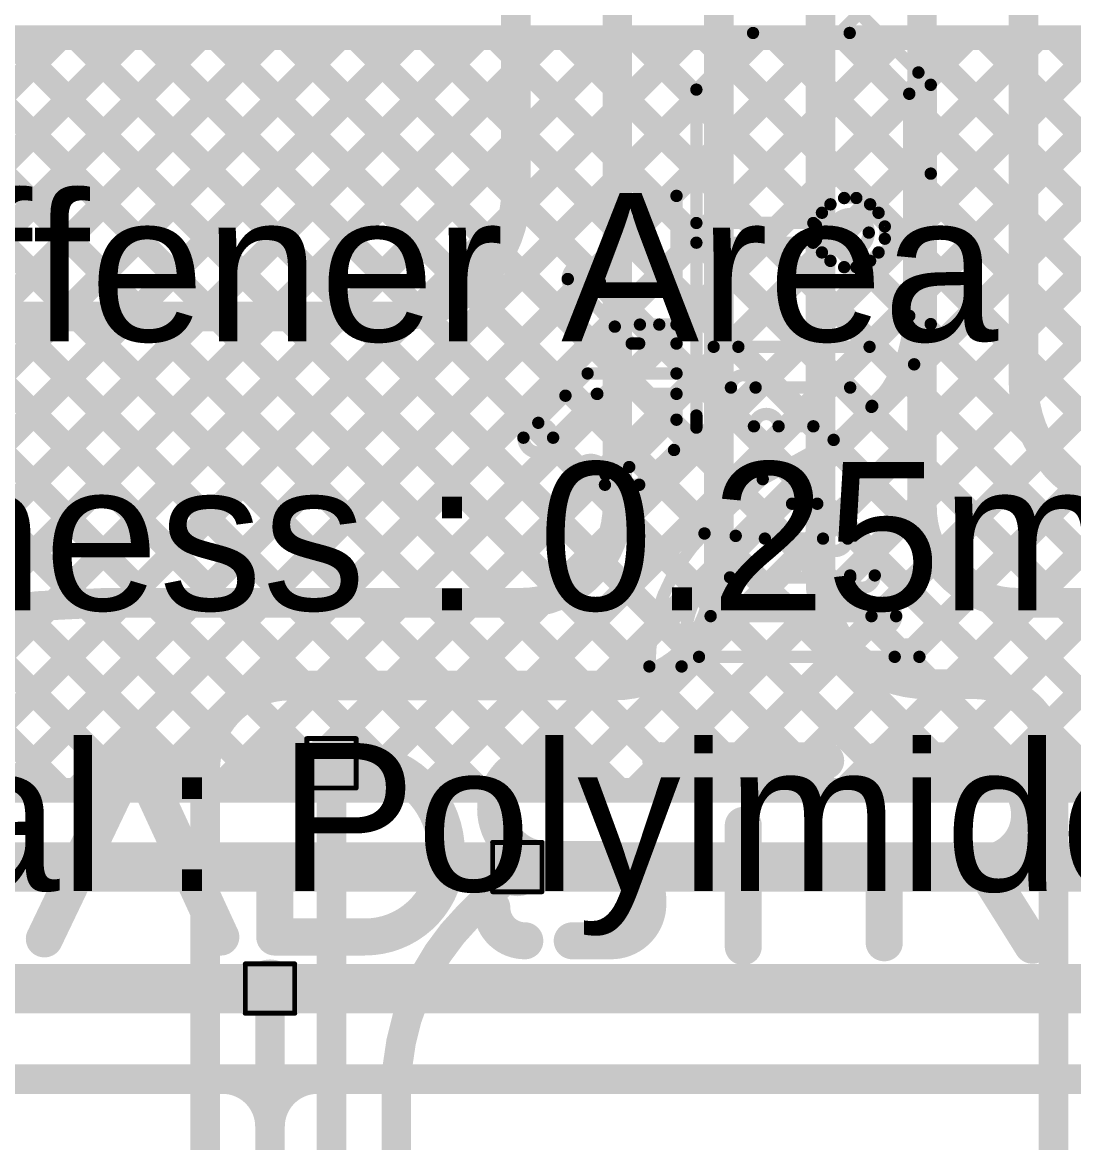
# Model space of a CAD drawing. Header units: inches. Extents: x 3 to 457, y -41 to 239.
# Drawn here: x 107.17 to 117.99, y 116.46 to 128 of the extents above; entities that cross this region are included whole.
import ezdxf

# ---------------------------------------------------------------- set-up
doc = ezdxf.new("R2010")
doc.units = ezdxf.units.IN
for name, color, linetype in [('Bottom Layer', 5, 'Continuous'), ('Drill Drawing', 1, 'Continuous'), ('Fabrication', 76, 'Continuous'), ('Top Layer', 1, 'Continuous'), ('Top Overlay', 2, 'Continuous'), ('Via Holes', 16, 'Continuous')]:
    doc.layers.add(name, color=color, linetype=linetype)
doc.styles.add('Arial', font='', dxfattribs={"height": 0.2})
doc.styles.get('Arial').set_extended_font_data('Arial')

msp = doc.modelspace()

# ---------------------------------------------------------------- hatches: boundary and pattern name
at = {"layer": 'Bottom Layer'}
h = msp.add_hatch(color=5, dxfattribs=at)
edge = h.paths.add_edge_path()
edge.add_arc((110.352, 120.369), 0.3, 0, 360)
h = msp.add_hatch(color=5, dxfattribs=at)
edge = h.paths.add_edge_path()
edge.add_arc((112.264, 119.301), 0.3, 0, 360)
h = msp.add_hatch(color=5, dxfattribs=at)
edge = h.paths.add_edge_path()
edge.add_arc((109.719, 118.05), 0.3, 0, 360)
at = {"layer": 'Top Layer'}
h = msp.add_hatch(color=1, dxfattribs=at)
edge = h.paths.add_edge_path()
edge.add_arc((110.352, 120.369), 0.3, 0, 360)
h = msp.add_hatch(color=1, dxfattribs=at)
edge = h.paths.add_edge_path()
edge.add_arc((112.264, 119.301), 0.3, 0, 360)
h = msp.add_hatch(color=1, dxfattribs=at)
edge = h.paths.add_edge_path()
edge.add_arc((109.719, 118.05), 0.3, 0, 360)
at = {"layer": 'Via Holes'}
h = msp.add_hatch(color=7, dxfattribs=at)
edge = h.paths.add_edge_path()
edge.add_arc((110.352, 120.369), 0.15, 0, 360)
h = msp.add_hatch(color=7, dxfattribs=at)
edge = h.paths.add_edge_path()
edge.add_arc((112.264, 119.301), 0.15, 0, 360)
h = msp.add_hatch(color=7, dxfattribs=at)
edge = h.paths.add_edge_path()
edge.add_arc((109.719, 118.05), 0.15, 0, 360)

# ---------------------------------------------------------------- linework, layer by layer
at = {"layer": 'Bottom Layer', "const_width": 0.305}
for points in [[(112.248, 126.243), (112.248, 133.911)], [(113.293, 123.004), (113.293, 133.911)], [(114.338, 122.268), (114.338, 133.911)], [(115.383, 122.268), (115.383, 133.911)], [(116.428, 123.004), (116.428, 133.911)], [(117.473, 124.284), (117.473, 133.911)], [(102.794, 124.968), (110.973, 124.968)], [(108.031, 122.022), (112.31, 122.022)], [(117.411, 122.022), (119.888, 122.022)], [(109.918, 121.169), (113.253, 121.169)], [(116.468, 121.183), (116.967, 121.183)], [(110.352, 115.526), (110.352, 120.369)], [(117.781, 110.263), (117.781, 120.369)], [(109.052, 115.256), (109.052, 120.302)], [(111.763, 118.8), (112.264, 119.301)], [(109.719, 29.953), (109.719, 118.05)], [(111.019, 115.508), (111.019, 117.004)]]:
    msp.add_lwpolyline(points, dxfattribs=at)
for points in [[(112.248, 126.243, -0.414214), (110.973, 124.968)], [(118.745, 123.012, -0.414214), (117.473, 124.284)], [(113.293, 123.004, -0.414214), (112.31, 122.022)], [(117.411, 122.022, -0.414214), (116.428, 123.004)], [(114.338, 122.254, -0.414214), (113.253, 121.169)], [(116.468, 121.183, -0.414214), (115.383, 122.268)], [(100.677, 114.192, -0.432701), (108.031, 122.022)], [(109.052, 120.302, -0.414214), (109.918, 121.169)], [(116.967, 121.183, -0.414214), (117.781, 120.369)], [(111.019, 117.004, -0.198912), (111.763, 118.8)]]:
    msp.add_lwpolyline(points, format="xyb", dxfattribs=at)
at = {"layer": 'Bottom Layer', "const_width": 0.152}
for points in [[(112.172, 126.243, 1), (112.324, 126.243, 1)], [(112.172, 126.243, 1), (112.324, 126.243, 1)], [(110.896, 124.968, 1), (111.049, 124.968, 1)], [(110.896, 124.968, 1), (111.049, 124.968, 1)], [(117.397, 124.284, 1), (117.549, 124.284, 1)], [(117.397, 124.284, 1), (117.549, 124.284, 1)], [(113.217, 123.004, 1), (113.369, 123.004, 1)], [(113.217, 123.004, 1), (113.369, 123.004, 1)], [(116.352, 123.004, 1), (116.504, 123.004, 1)], [(116.352, 123.004, 1), (116.504, 123.004, 1)], [(114.262, 122.268, 1), (114.414, 122.268, 1)], [(114.262, 122.254, 1), (114.414, 122.254, 1)], [(115.307, 122.268, 1), (115.459, 122.268, 1)], [(115.307, 122.268, 1), (115.459, 122.268, 1)], [(107.954, 122.022, 1), (108.107, 122.022, 1)], [(107.954, 122.022, 1), (108.107, 122.022, 1)], [(112.234, 122.022, 1), (112.386, 122.022, 1)], [(112.234, 122.022, 1), (112.386, 122.022, 1)], [(117.335, 122.022, 1), (117.487, 122.022, 1)], [(117.335, 122.022, 1), (117.487, 122.022, 1)], [(109.842, 121.169, 1), (109.994, 121.169, 1)], [(109.842, 121.169, 1), (109.994, 121.169, 1)], [(113.177, 121.169, 1), (113.329, 121.169, 1)], [(113.177, 121.169, 1), (113.329, 121.169, 1)], [(116.392, 121.183, 1), (116.544, 121.183, 1)], [(116.392, 121.183, 1), (116.544, 121.183, 1)], [(116.891, 121.183, 1), (117.043, 121.183, 1)], [(116.891, 121.183, 1), (117.043, 121.183, 1)], [(110.275, 120.369, 1), (110.428, 120.369, 1)], [(117.705, 120.369, 1), (117.857, 120.369, 1)], [(117.705, 120.369, 1), (117.857, 120.369, 1)], [(108.975, 120.302, 1), (109.128, 120.302, 1)], [(108.975, 120.302, 1), (109.128, 120.302, 1)], [(112.187, 119.301, 1), (112.34, 119.301, 1)], [(111.687, 118.8, 1), (111.839, 118.8, 1)], [(111.687, 118.8, 1), (111.839, 118.8, 1)], [(109.643, 118.05, 1), (109.795, 118.05, 1)], [(110.943, 117.004, 1), (111.095, 117.004, 1)], [(110.943, 117.004, 1), (111.095, 117.004, 1)]]:
    msp.add_lwpolyline(points, format="xyb", close=True, dxfattribs=at)
at = {"layer": 'Drill Drawing', "const_width": 0.0508}
for points in [[(110.098, 120.623), (110.606, 120.623)], [(110.098, 120.115), (110.098, 120.623)], [(110.606, 120.115), (110.606, 120.623)], [(110.098, 120.115), (110.606, 120.115)], [(112.01, 119.555), (112.518, 119.555)], [(112.01, 119.047), (112.01, 119.555)], [(112.518, 119.047), (112.518, 119.555)], [(112.01, 119.047), (112.518, 119.047)], [(109.465, 118.304), (109.973, 118.304)], [(109.465, 117.796), (109.465, 118.304)], [(109.973, 117.796), (109.973, 118.304)], [(109.465, 117.796), (109.973, 117.796)]]:
    msp.add_lwpolyline(points, dxfattribs=at)
at = {"layer": 'Drill Drawing', "const_width": 0.0254}
for points in [[(110.085, 120.623, 1), (110.11, 120.623, 1)], [(110.085, 120.623, 1), (110.11, 120.623, 1)], [(110.593, 120.623, 1), (110.618, 120.623, 1)], [(110.593, 120.623, 1), (110.618, 120.623, 1)], [(110.085, 120.115, 1), (110.11, 120.115, 1)], [(110.085, 120.115, 1), (110.11, 120.115, 1)], [(110.593, 120.115, 1), (110.618, 120.115, 1)], [(110.593, 120.115, 1), (110.618, 120.115, 1)], [(111.997, 119.555, 1), (112.022, 119.555, 1)], [(111.997, 119.555, 1), (112.022, 119.555, 1)], [(112.505, 119.555, 1), (112.53, 119.555, 1)], [(112.505, 119.555, 1), (112.53, 119.555, 1)], [(111.997, 119.047, 1), (112.022, 119.047, 1)], [(111.997, 119.047, 1), (112.022, 119.047, 1)], [(112.505, 119.047, 1), (112.53, 119.047, 1)], [(112.505, 119.047, 1), (112.53, 119.047, 1)], [(109.452, 118.304, 1), (109.478, 118.304, 1)], [(109.452, 118.304, 1), (109.478, 118.304, 1)], [(109.96, 118.304, 1), (109.986, 118.304, 1)], [(109.96, 118.304, 1), (109.986, 118.304, 1)], [(109.452, 117.796, 1), (109.478, 117.796, 1)], [(109.452, 117.796, 1), (109.478, 117.796, 1)], [(109.96, 117.796, 1), (109.986, 117.796, 1)], [(109.96, 117.796, 1), (109.986, 117.796, 1)]]:
    msp.add_lwpolyline(points, format="xyb", close=True, dxfattribs=at)
at = {"layer": 'Top Layer'}
for points, const_width in [([(103.276, 122.835), (108.279, 127.838)], 0.254), ([(103.276, 123.554), (107.561, 127.838)], 0.254), ([(103.276, 122.117), (108.998, 127.838)], 0.254), ([(103.281, 121.403), (109.716, 127.838)], 0.254), ([(103.443, 120.846), (110.435, 127.838)], 0.254), ([(103.76, 120.445), (111.153, 127.838)], 0.254), ([(103.76, 120.445), (111.153, 127.838)], 0.254), ([(104.182, 127.791), (111.882, 120.091)], 0.254), ([(104.211, 120.178), (111.871, 127.838)], 0.254), ([(104.521, 127.838), (124.839, 127.838)], 0.254), ([(104.843, 120.091), (112.59, 127.838)], 0.254), ([(104.853, 127.838), (112.6, 120.091)], 0.254), ([(105.561, 120.091), (113.308, 127.838)], 0.254), ([(105.572, 127.838), (113.319, 120.091)], 0.254), ([(106.28, 120.091), (114.027, 127.838)], 0.254), ([(106.29, 127.838), (114.037, 120.091)], 0.254), ([(106.998, 120.091), (114.745, 127.838)], 0.254), ([(107.009, 127.838), (114.756, 120.091)], 0.254), ([(107.717, 120.091), (115.464, 127.838)], 0.254), ([(107.727, 127.838), (115.474, 120.091)], 0.254), ([(108.435, 120.091), (116.182, 127.838)], 0.254), ([(108.445, 127.838), (116.192, 120.091)], 0.254), ([(109.153, 120.091), (116.9, 127.838)], 0.254), ([(109.164, 127.838), (116.911, 120.091)], 0.254), ([(109.872, 120.091), (117.619, 127.838)], 0.254), ([(109.882, 127.838), (117.629, 120.091)], 0.254), ([(110.59, 120.091), (118.337, 127.838)], 0.254), ([(110.601, 127.838), (118.348, 120.091)], 0.254), ([(111.309, 120.091), (119.056, 127.838)], 0.254), ([(111.319, 127.838), (119.066, 120.091)], 0.254), ([(112.027, 120.091), (119.774, 127.838)], 0.254), ([(112.038, 127.838), (119.785, 120.091)], 0.254), ([(112.746, 120.091), (120.493, 127.838)], 0.254), ([(112.756, 127.838), (120.503, 120.091)], 0.254), ([(113.464, 120.091), (121.211, 127.838)], 0.254), ([(113.474, 127.838), (121.221, 120.091)], 0.254), ([(114.182, 120.091), (121.929, 127.838)], 0.254), ([(114.193, 127.838), (121.94, 120.091)], 0.254), ([(114.901, 120.091), (122.648, 127.838)], 0.254), ([(114.911, 127.838), (122.658, 120.091)], 0.254), ([(115.619, 120.091), (123.366, 127.838)], 0.254), ([(115.63, 127.838), (123.377, 120.091)], 0.254), ([(116.338, 120.091), (124.085, 127.838)], 0.254), ([(116.348, 127.838), (124.095, 120.091)], 0.254), ([(117.056, 120.091), (124.803, 127.838)], 0.254), ([(117.066, 127.838), (124.789, 120.116)], 0.254), ([(117.785, 127.838), (125.266, 120.357)], 0.254), ([(117.774, 120.091), (125.341, 127.658)], 0.254), ([(103.714, 127.541), (111.163, 120.091)], 0.254), ([(103.401, 127.136), (110.445, 120.091)], 0.254), ([(103.276, 126.541), (109.727, 120.091)], 0.254), ([(103.276, 125.823), (109.008, 120.091)], 0.254), ([(103.276, 125.105), (108.29, 120.091)], 0.254), ([(103.276, 124.386), (107.571, 120.091)], 0.254), ([(104.699, 120.091), (124.562, 120.091)], 0.254), ([(106.099, 119.301), (112.264, 119.301)], 0.508), ([(112.264, 119.301), (119.793, 119.301)], 0.508), ([(103.163, 118.05), (109.719, 118.05)], 0.508), ([(109.719, 118.05), (118.449, 118.05)], 0.508), ([(102.193, 117.119), (109.229, 117.119)], 0.305), ([(109.229, 117.119), (110.21, 117.119)], 0.305), ([(110.21, 117.119), (118.263, 117.119)], 0.305), ([(109.719, 31.524), (109.719, 116.629)], 0.305)]:
    msp.add_lwpolyline(points, dxfattribs=dict(at, const_width=const_width))
for points, const_width in [([(107.497, 127.838, 1), (107.624, 127.838, 1)], 0.127), ([(107.663, 127.838, 1), (107.79, 127.838, 1)], 0.127), ([(108.216, 127.838, 1), (108.343, 127.838, 1)], 0.127), ([(108.382, 127.838, 1), (108.509, 127.838, 1)], 0.127), ([(108.934, 127.838, 1), (109.061, 127.838, 1)], 0.127), ([(109.1, 127.838, 1), (109.227, 127.838, 1)], 0.127), ([(109.653, 127.838, 1), (109.78, 127.838, 1)], 0.127), ([(109.819, 127.838, 1), (109.946, 127.838, 1)], 0.127), ([(110.371, 127.838, 1), (110.498, 127.838, 1)], 0.127), ([(110.537, 127.838, 1), (110.664, 127.838, 1)], 0.127), ([(111.09, 127.838, 1), (111.217, 127.838, 1)], 0.127), ([(111.09, 127.838, 1), (111.217, 127.838, 1)], 0.127), ([(111.256, 127.838, 1), (111.383, 127.838, 1)], 0.127), ([(111.808, 127.838, 1), (111.935, 127.838, 1)], 0.127), ([(111.974, 127.838, 1), (112.101, 127.838, 1)], 0.127), ([(112.526, 127.838, 1), (112.653, 127.838, 1)], 0.127), ([(112.692, 127.838, 1), (112.819, 127.838, 1)], 0.127), ([(113.245, 127.838, 1), (113.372, 127.838, 1)], 0.127), ([(113.411, 127.838, 1), (113.538, 127.838, 1)], 0.127), ([(113.963, 127.838, 1), (114.09, 127.838, 1)], 0.127), ([(114.129, 127.838, 1), (114.256, 127.838, 1)], 0.127), ([(114.682, 127.838, 1), (114.809, 127.838, 1)], 0.127), ([(114.848, 127.838, 1), (114.975, 127.838, 1)], 0.127), ([(115.4, 127.838, 1), (115.527, 127.838, 1)], 0.127), ([(115.566, 127.838, 1), (115.693, 127.838, 1)], 0.127), ([(116.118, 127.838, 1), (116.245, 127.838, 1)], 0.127), ([(116.285, 127.838, 1), (116.412, 127.838, 1)], 0.127), ([(116.837, 127.838, 1), (116.964, 127.838, 1)], 0.127), ([(117.003, 127.838, 1), (117.13, 127.838, 1)], 0.127), ([(117.555, 127.838, 1), (117.682, 127.838, 1)], 0.127), ([(117.721, 127.838, 1), (117.848, 127.838, 1)], 0.127), ([(107.508, 120.091, 1), (107.635, 120.091, 1)], 0.127), ([(107.653, 120.091, 1), (107.78, 120.091, 1)], 0.127), ([(108.226, 120.091, 1), (108.353, 120.091, 1)], 0.127), ([(108.371, 120.091, 1), (108.498, 120.091, 1)], 0.127), ([(108.945, 120.091, 1), (109.072, 120.091, 1)], 0.127), ([(109.09, 120.091, 1), (109.217, 120.091, 1)], 0.127), ([(109.663, 120.091, 1), (109.79, 120.091, 1)], 0.127), ([(109.808, 120.091, 1), (109.935, 120.091, 1)], 0.127), ([(110.382, 120.091, 1), (110.509, 120.091, 1)], 0.127), ([(110.527, 120.091, 1), (110.654, 120.091, 1)], 0.127), ([(111.1, 120.091, 1), (111.227, 120.091, 1)], 0.127), ([(111.245, 120.091, 1), (111.372, 120.091, 1)], 0.127), ([(111.818, 120.091, 1), (111.945, 120.091, 1)], 0.127), ([(111.964, 120.091, 1), (112.091, 120.091, 1)], 0.127), ([(112.537, 120.091, 1), (112.664, 120.091, 1)], 0.127), ([(112.682, 120.091, 1), (112.809, 120.091, 1)], 0.127), ([(113.255, 120.091, 1), (113.382, 120.091, 1)], 0.127), ([(113.4, 120.091, 1), (113.527, 120.091, 1)], 0.127), ([(113.974, 120.091, 1), (114.101, 120.091, 1)], 0.127), ([(114.119, 120.091, 1), (114.246, 120.091, 1)], 0.127), ([(114.692, 120.091, 1), (114.819, 120.091, 1)], 0.127), ([(114.837, 120.091, 1), (114.964, 120.091, 1)], 0.127), ([(115.41, 120.091, 1), (115.537, 120.091, 1)], 0.127), ([(115.556, 120.091, 1), (115.683, 120.091, 1)], 0.127), ([(116.129, 120.091, 1), (116.256, 120.091, 1)], 0.127), ([(116.274, 120.091, 1), (116.401, 120.091, 1)], 0.127), ([(116.847, 120.091, 1), (116.974, 120.091, 1)], 0.127), ([(116.993, 120.091, 1), (117.12, 120.091, 1)], 0.127), ([(117.566, 120.091, 1), (117.693, 120.091, 1)], 0.127), ([(117.711, 120.091, 1), (117.838, 120.091, 1)], 0.127), ([(112.137, 119.301, 1), (112.391, 119.301, 1)], 0.254), ([(112.137, 119.301, 1), (112.391, 119.301, 1)], 0.254), ([(109.592, 118.05, 1), (109.846, 118.05, 1)], 0.254), ([(109.592, 118.05, 1), (109.846, 118.05, 1)], 0.254), ([(109.152, 117.119, 1), (109.305, 117.119, 1)], 0.152), ([(109.152, 117.119, 1), (109.305, 117.119, 1)], 0.152), ([(109.152, 117.119, 1), (109.305, 117.119, 1)], 0.152), ([(110.134, 117.119, 1), (110.286, 117.119, 1)], 0.152), ([(110.134, 117.119, 1), (110.286, 117.119, 1)], 0.152), ([(110.134, 117.119, 1), (110.286, 117.119, 1)], 0.152), ([(109.643, 116.629, 1), (109.795, 116.629, 1)], 0.152), ([(109.643, 116.629, 1), (109.795, 116.629, 1)], 0.152), ([(109.643, 116.629, 1), (109.795, 116.629, 1)], 0.152)]:
    msp.add_lwpolyline(points, format="xyb", close=True, dxfattribs=dict(at, const_width=const_width))
at = {"layer": 'Top Layer', "const_width": 0.305}
for points in [[(109.229, 117.119, -0.414214), (109.719, 116.629)], [(109.719, 116.629, -0.414214), (110.21, 117.119)]]:
    msp.add_lwpolyline(points, format="xyb", dxfattribs=at)
at = {"layer": 'Top Overlay'}
for points, const_width in [([(113.902, 126.21), (115.782, 128.09)], 0.127), ([(115.782, 128.09), (116.391, 127.48)], 0.127), ([(114.107, 127.304), (114.689, 127.887)], 0.127), ([(114.689, 127.887), (115.684, 127.887)], 0.127), ([(115.684, 127.887), (116.297, 127.261)], 0.127), ([(116.391, 127.48), (116.518, 127.353)], 0.127), ([(114.107, 125.931), (114.107, 127.304)], 0.127), ([(116.297, 124.975), (116.297, 127.261)], 0.127), ([(116.518, 126.439), (116.518, 127.353)], 0.127), ([(116.518, 124.89), (116.518, 126.439)], 0.127), ([(113.902, 124.885), (113.902, 126.21)], 0.127), ([(114.107, 125.931), (115.309, 125.931)], 0.127), ([(115.309, 125.931), (115.335, 125.906)], 0.127), ([(115.335, 125.906), (115.336, 125.907)], 0.127), ([(115.307, 125.728), (115.336, 125.757)], 0.127), ([(114.107, 125.728), (115.307, 125.728)], 0.127), ([(114.107, 123.949), (114.107, 125.728)], 0.127), ([(113.115, 125.321), (113.526, 124.885)], 0.127), ([(112.988, 125.169), (113.267, 124.864)], 0.127), ([(113.267, 124.864), (113.441, 124.69)], 0.127), ([(113.526, 124.885), (113.725, 124.885)], 0.127), ([(113.525, 124.885), (113.902, 124.885)], 0.127), ([(113.441, 124.69), (113.519, 124.69)], 0.127), ([(113.519, 124.69), (113.902, 124.69)], 0.127), ([(113.902, 124.382), (113.902, 124.69)], 0.127), ([(114.538, 124.656), (115.888, 124.656)], 0.127), ([(115.917, 124.046), (116.347, 124.476)], 0.127), ([(112.759, 124.153), (112.988, 124.382)], 0.127), ([(112.988, 124.382), (113.902, 124.382)], 0.127), ([(112.48, 123.874), (112.759, 124.153)], 0.127), ([(112.632, 123.721), (113.083, 124.172)], 0.127), ([(113.083, 124.172), (113.087, 124.172)], 0.127), ([(113.087, 124.172), (113.902, 124.172)], 0.127), ([(113.902, 123.906), (113.902, 124.172)], 0.127), ([(114.716, 124.237), (115.689, 124.237)], 0.127), ([(115.141, 123.34), (115.908, 124.038)], 0.127), ([(113.416, 123.419), (113.902, 123.906)], 0.127), ([(114.107, 123.824), (114.107, 123.949)], 0.127), ([(113.877, 123.594), (114.107, 123.824)], 0.127), ([(114.953, 123.838), (115.31, 123.838)], 0.127), ([(114.789, 123.294), (115.519, 123.698)], 0.127), ([(113.518, 123.236), (113.877, 123.594)], 0.127), ([(113.165, 123.419), (113.416, 123.419)], 0.127), ([(114.511, 122.71), (115.141, 123.34)], 0.127), ([(113.165, 123.236), (113.518, 123.236)], 0.127), ([(114.19, 122.735), (114.789, 123.294)], 0.127), ([(115.091, 123.041), (115.35, 123.041)], 0.127), ([(114.812, 122.682), (115.409, 122.682)], 0.127), ([(114.453, 122.283), (115.69, 122.283)], 0.127), ([(114.253, 121.884), (115.908, 121.884)], 0.127), ([(113.623, 121.366), (113.954, 121.366)], 0.127), ([(114.134, 121.465), (116.147, 121.465)], 0.127), ([(107.398, 118.562), (108.275, 120.396)], 0.381), ([(108.275, 120.396), (108.375, 120.396)], 0.381), ([(108.375, 120.396), (109.212, 118.581)], 0.381), ([(109.718, 120.396), (110.596, 120.396)], 0.381), ([(112.54, 120.396), (112.909, 120.396)], 0.381), ([(113.742, 120.396), (115.437, 120.396)], 0.381), ([(115.98, 120.396), (116.977, 120.396)], 0.381), ([(114.589, 118.482), (114.589, 119.73)], 0.381), ([(111.534, 119.419), (111.534, 119.457)], 0.381), ([(109.768, 118.581), (109.768, 119.299)], 0.381), ([(112.56, 119.379), (113.188, 119.379)], 0.381), ([(116.039, 118.522), (116.039, 119.339)], 0.381), ([(116.039, 119.339), (116.897, 119.339)], 0.381), ([(116.897, 119.339), (117.036, 119.339)], 0.381), ([(117.036, 119.339), (117.565, 118.497)], 0.381), ([(113.607, 118.92), (113.607, 118.96)], 0.381), ([(109.768, 118.581), (110.556, 118.581)], 0.381), ([(110.556, 118.581), (110.696, 118.581)], 0.381), ([(112.829, 118.542), (113.228, 118.542)], 0.381)]:
    msp.add_lwpolyline(points, dxfattribs=dict(at, const_width=const_width))
for points, const_width in [([(114.658, 127.887, 1), (114.721, 127.887, 1)], 0.0635), ([(114.658, 127.887, 1), (114.721, 127.887, 1)], 0.0635), ([(115.652, 127.887, 1), (115.716, 127.887, 1)], 0.0635), ([(115.652, 127.887, 1), (115.716, 127.887, 1)], 0.0635), ([(116.359, 127.48, 1), (116.423, 127.48, 1)], 0.0635), ([(116.359, 127.48, 1), (116.423, 127.48, 1)], 0.0635), ([(114.075, 127.304, 1), (114.138, 127.304, 1)], 0.0635), ([(114.075, 127.304, 1), (114.138, 127.304, 1)], 0.0635), ([(116.265, 127.261, 1), (116.329, 127.261, 1)], 0.0635), ([(116.265, 127.261, 1), (116.329, 127.261, 1)], 0.0635), ([(116.486, 127.353, 1), (116.55, 127.353, 1)], 0.0635), ([(116.486, 127.353, 1), (116.55, 127.353, 1)], 0.0635), ([(116.486, 126.439, 1), (116.55, 126.439, 1)], 0.0635), ([(116.486, 126.439, 1), (116.55, 126.439, 1)], 0.0635), ([(113.87, 126.21, 1), (113.934, 126.21, 1)], 0.0635), ([(113.87, 126.21, 1), (113.934, 126.21, 1)], 0.0635), ([(115.454, 126.123, 1), (115.518, 126.123, 1)], 0.0635), ([(115.595, 126.188, 1), (115.659, 126.188, 1)], 0.0635), ([(115.721, 126.188, 1), (115.784, 126.188, 1)], 0.0635), ([(115.862, 126.123, 1), (115.926, 126.123, 1)], 0.0635), ([(115.367, 126.036, 1), (115.43, 126.036, 1)], 0.0635), ([(115.88, 125.832, 1), (115.499, 125.832, 1)], 0.127), ([(115.949, 126.036, 1), (116.013, 126.036, 1)], 0.0635), ([(114.075, 125.931, 1), (114.138, 125.931, 1)], 0.0635), ([(114.075, 125.931, 1), (114.138, 125.931, 1)], 0.0635), ([(115.278, 125.931, 1), (115.341, 125.931, 1)], 0.0635), ([(115.278, 125.931, 1), (115.341, 125.931, 1)], 0.0635), ([(115.303, 125.906, 1), (115.366, 125.906, 1)], 0.0635), ([(115.303, 125.906, 1), (115.366, 125.906, 1)], 0.0635), ([(115.302, 125.895, 1), (115.366, 125.895, 1)], 0.0635), ([(115.305, 125.907, 1), (115.368, 125.907, 1)], 0.0635), ([(116.014, 125.895, 1), (116.077, 125.895, 1)], 0.0635), ([(115.302, 125.769, 1), (115.366, 125.769, 1)], 0.0635), ([(115.305, 125.757, 1), (115.368, 125.757, 1)], 0.0635), ([(115.468, 125.832, 1), (115.531, 125.832, 1)], 0.0635), ([(115.849, 125.832, 1), (115.912, 125.832, 1)], 0.0635), ([(116.014, 125.769, 1), (116.077, 125.769, 1)], 0.0635), ([(114.075, 125.728, 1), (114.138, 125.728, 1)], 0.0635), ([(114.075, 125.728, 1), (114.138, 125.728, 1)], 0.0635), ([(115.275, 125.728, 1), (115.339, 125.728, 1)], 0.0635), ([(115.275, 125.728, 1), (115.339, 125.728, 1)], 0.0635), ([(115.367, 125.628, 1), (115.43, 125.628, 1)], 0.0635), ([(115.949, 125.628, 1), (116.013, 125.628, 1)], 0.0635), ([(115.454, 125.541, 1), (115.518, 125.541, 1)], 0.0635), ([(115.862, 125.541, 1), (115.926, 125.541, 1)], 0.0635), ([(113.088, 125.354, 1), (112.783, 125.354, 1)], 0.127), ([(115.595, 125.476, 1), (115.659, 125.476, 1)], 0.0635), ([(115.721, 125.476, 1), (115.784, 125.476, 1)], 0.0635), ([(112.751, 125.354, 1), (112.815, 125.354, 1)], 0.0635), ([(113.056, 125.354, 1), (113.119, 125.354, 1)], 0.0635), ([(113.083, 125.321, 1), (113.146, 125.321, 1)], 0.0635), ([(112.956, 125.169, 1), (113.019, 125.169, 1)], 0.0635), ([(116.265, 124.975, 1), (116.329, 124.975, 1)], 0.0635), ([(116.265, 124.975, 1), (116.329, 124.975, 1)], 0.0635), ([(113.235, 124.864, 1), (113.299, 124.864, 1)], 0.0635), ([(113.235, 124.864, 1), (113.299, 124.864, 1)], 0.0635), ([(113.494, 124.885, 1), (113.557, 124.885, 1)], 0.0635), ([(113.494, 124.885, 1), (113.557, 124.885, 1)], 0.0635), ([(113.494, 124.885, 1), (113.557, 124.885, 1)], 0.0635), ([(113.693, 124.885, 1), (113.756, 124.885, 1)], 0.0635), ([(113.87, 124.885, 1), (113.934, 124.885, 1)], 0.0635), ([(113.87, 124.885, 1), (113.934, 124.885, 1)], 0.0635), ([(116.486, 124.89, 1), (116.55, 124.89, 1)], 0.0635), ([(116.486, 124.89, 1), (116.55, 124.89, 1)], 0.0635), ([(114.538, 124.656, 1), (114.284, 124.656, 1)], 0.127), ([(113.409, 124.69, 1), (113.473, 124.69, 1)], 0.0635), ([(113.409, 124.69, 1), (113.473, 124.69, 1)], 0.0635), ([(113.487, 124.69, 1), (113.55, 124.69, 1)], 0.0635), ([(113.487, 124.69, 1), (113.55, 124.69, 1)], 0.0635), ([(113.87, 124.69, 1), (113.934, 124.69, 1)], 0.0635), ([(113.87, 124.69, 1), (113.934, 124.69, 1)], 0.0635), ([(114.253, 124.656, 1), (114.316, 124.656, 1)], 0.0635), ([(114.507, 124.656, 1), (114.57, 124.656, 1)], 0.0635), ([(114.507, 124.656, 1), (114.57, 124.656, 1)], 0.0635), ([(115.857, 124.656, 1), (115.92, 124.656, 1)], 0.0635), ([(116.315, 124.476, 1), (116.379, 124.476, 1)], 0.0635), ([(116.315, 124.476, 1), (116.379, 124.476, 1)], 0.0635), ([(112.956, 124.382, 1), (113.019, 124.382, 1)], 0.0635), ([(112.956, 124.382, 1), (113.019, 124.382, 1)], 0.0635), ([(113.87, 124.382, 1), (113.934, 124.382, 1)], 0.0635), ([(113.87, 124.382, 1), (113.934, 124.382, 1)], 0.0635), ([(114.716, 124.237, 1), (114.462, 124.237, 1)], 0.127), ([(112.727, 124.153, 1), (112.791, 124.153, 1)], 0.0635), ([(112.727, 124.153, 1), (112.791, 124.153, 1)], 0.0635), ([(113.051, 124.172, 1), (113.115, 124.172, 1)], 0.0635), ([(113.051, 124.172, 1), (113.115, 124.172, 1)], 0.0635), ([(113.055, 124.172, 1), (113.119, 124.172, 1)], 0.0635), ([(113.055, 124.172, 1), (113.119, 124.172, 1)], 0.0635), ([(113.87, 124.172, 1), (113.934, 124.172, 1)], 0.0635), ([(113.87, 124.172, 1), (113.934, 124.172, 1)], 0.0635), ([(114.43, 124.237, 1), (114.494, 124.237, 1)], 0.0635), ([(114.684, 124.237, 1), (114.748, 124.237, 1)], 0.0635), ([(114.684, 124.237, 1), (114.748, 124.237, 1)], 0.0635), ([(115.657, 124.237, 1), (115.721, 124.237, 1)], 0.0635), ([(115.876, 124.038, 1), (115.94, 124.038, 1)], 0.0635), ([(115.882, 124.049, 1), (115.945, 124.049, 1)], 0.0635), ([(115.885, 124.046, 1), (115.948, 124.046, 1)], 0.0635), ([(113.87, 123.906, 1), (113.934, 123.906, 1)], 0.0635), ([(113.87, 123.906, 1), (113.934, 123.906, 1)], 0.0635), ([(114.075, 123.949, 1), (114.138, 123.949, 1)], 0.0635), ([(114.075, 123.949, 1), (114.138, 123.949, 1)], 0.0635), ([(114.953, 123.838, 1), (114.699, 123.838, 1)], 0.127), ([(112.632, 123.721, 1), (112.327, 123.721, 1)], 0.127), ([(112.448, 123.874, 1), (112.511, 123.874, 1)], 0.0635), ([(114.075, 123.824, 1), (114.138, 123.824, 1)], 0.0635), ([(114.075, 123.824, 1), (114.138, 123.824, 1)], 0.0635), ([(114.667, 123.838, 1), (114.73, 123.838, 1)], 0.0635), ([(114.921, 123.838, 1), (114.984, 123.838, 1)], 0.0635), ([(114.921, 123.838, 1), (114.984, 123.838, 1)], 0.0635), ([(115.278, 123.838, 1), (115.342, 123.838, 1)], 0.0635), ([(112.295, 123.721, 1), (112.359, 123.721, 1)], 0.0635), ([(112.6, 123.721, 1), (112.664, 123.721, 1)], 0.0635), ([(112.6, 123.721, 1), (112.664, 123.721, 1)], 0.0635), ([(115.487, 123.698, 1), (115.551, 123.698, 1)], 0.0635), ([(113.845, 123.594, 1), (113.908, 123.594, 1)], 0.0635), ([(113.845, 123.594, 1), (113.908, 123.594, 1)], 0.0635), ([(113.172, 123.34, 1), (112.867, 123.34, 1)], 0.127), ([(112.835, 123.34, 1), (112.899, 123.34, 1)], 0.0635), ([(113.134, 123.419, 1), (113.197, 123.419, 1)], 0.0635), ([(113.14, 123.34, 1), (113.204, 123.34, 1)], 0.0635), ([(113.384, 123.419, 1), (113.447, 123.419, 1)], 0.0635), ([(113.384, 123.419, 1), (113.447, 123.419, 1)], 0.0635), ([(115.109, 123.34, 1), (115.172, 123.34, 1)], 0.0635), ([(115.109, 123.34, 1), (115.172, 123.34, 1)], 0.0635), ([(113.134, 123.236, 1), (113.197, 123.236, 1)], 0.0635), ([(113.486, 123.236, 1), (113.55, 123.236, 1)], 0.0635), ([(113.486, 123.236, 1), (113.55, 123.236, 1)], 0.0635), ([(114.757, 123.294, 1), (114.821, 123.294, 1)], 0.0635), ([(114.757, 123.294, 1), (114.821, 123.294, 1)], 0.0635), ([(115.059, 123.041, 1), (115.122, 123.041, 1)], 0.0635), ([(115.318, 123.041, 1), (115.382, 123.041, 1)], 0.0635), ([(115.663, 122.682, 1), (115.409, 122.682, 1)], 0.127), ([(114.158, 122.735, 1), (114.222, 122.735, 1)], 0.0635), ([(114.158, 122.735, 1), (114.222, 122.735, 1)], 0.0635), ([(114.479, 122.71, 1), (114.543, 122.71, 1)], 0.0635), ([(114.479, 122.71, 1), (114.543, 122.71, 1)], 0.0635), ([(114.78, 122.682, 1), (114.843, 122.682, 1)], 0.0635), ([(115.378, 122.682, 1), (115.441, 122.682, 1)], 0.0635), ([(115.378, 122.682, 1), (115.441, 122.682, 1)], 0.0635), ([(115.632, 122.682, 1), (115.695, 122.682, 1)], 0.0635), ([(115.942, 122.303, 1), (115.688, 122.303, 1)], 0.127), ([(114.421, 122.283, 1), (114.484, 122.283, 1)], 0.0635), ([(115.657, 122.303, 1), (115.72, 122.303, 1)], 0.0635), ([(115.658, 122.283, 1), (115.722, 122.283, 1)], 0.0635), ([(115.911, 122.303, 1), (115.974, 122.303, 1)], 0.0635), ([(116.162, 121.884, 1), (115.908, 121.884, 1)], 0.127), ([(114.221, 121.884, 1), (114.285, 121.884, 1)], 0.0635), ([(115.876, 121.884, 1), (115.94, 121.884, 1)], 0.0635), ([(115.876, 121.884, 1), (115.94, 121.884, 1)], 0.0635), ([(116.13, 121.884, 1), (116.194, 121.884, 1)], 0.0635), ([(116.401, 121.465, 1), (116.147, 121.465, 1)], 0.127), ([(113.591, 121.366, 1), (113.654, 121.366, 1)], 0.0635), ([(113.591, 121.366, 1), (113.654, 121.366, 1)], 0.0635), ([(113.922, 121.366, 1), (113.986, 121.366, 1)], 0.0635), ([(113.922, 121.366, 1), (113.986, 121.366, 1)], 0.0635), ([(114.102, 121.465, 1), (114.165, 121.465, 1)], 0.0635), ([(116.115, 121.465, 1), (116.179, 121.465, 1)], 0.0635), ([(116.115, 121.465, 1), (116.179, 121.465, 1)], 0.0635), ([(116.369, 121.465, 1), (116.433, 121.465, 1)], 0.0635), ([(108.18, 120.396, 1), (108.37, 120.396, 1)], 0.191), ([(108.18, 120.396, 1), (108.37, 120.396, 1)], 0.191), ([(108.28, 120.396, 1), (108.47, 120.396, 1)], 0.191), ([(108.28, 120.396, 1), (108.47, 120.396, 1)], 0.191), ([(109.623, 120.396, 1), (109.814, 120.396, 1)], 0.191), ([(110.501, 120.396, 1), (110.691, 120.396, 1)], 0.191), ([(110.501, 120.396, 1), (110.691, 120.396, 1)], 0.191), ([(112.445, 120.396, 1), (112.635, 120.396, 1)], 0.191), ([(112.445, 120.396, 1), (112.635, 120.396, 1)], 0.191), ([(112.814, 120.396, 1), (113.004, 120.396, 1)], 0.191), ([(113.646, 120.396, 1), (113.837, 120.396, 1)], 0.191), ([(115.341, 120.396, 1), (115.532, 120.396, 1)], 0.191), ([(115.884, 120.396, 1), (116.075, 120.396, 1)], 0.191), ([(116.881, 120.396, 1), (117.072, 120.396, 1)], 0.191), ([(116.881, 120.396, 1), (117.072, 120.396, 1)], 0.191), ([(111.946, 119.897, 1), (112.137, 119.897, 1)], 0.191), ([(111.946, 119.897, 1), (112.137, 119.897, 1)], 0.191), ([(117.44, 119.838, 1), (117.63, 119.838, 1)], 0.191), ([(117.44, 119.838, 1), (117.63, 119.838, 1)], 0.191), ([(114.494, 119.73, 1), (114.684, 119.73, 1)], 0.191), ([(111.438, 119.457, 1), (111.629, 119.457, 1)], 0.191), ([(111.438, 119.419, 1), (111.629, 119.419, 1)], 0.191), ([(111.438, 119.419, 1), (111.629, 119.419, 1)], 0.191), ([(111.439, 119.457, 1), (111.63, 119.457, 1)], 0.191), ([(109.673, 119.299, 1), (109.864, 119.299, 1)], 0.191), ([(112.465, 119.379, 1), (112.655, 119.379, 1)], 0.191), ([(112.465, 119.379, 1), (112.655, 119.379, 1)], 0.191), ([(113.093, 119.379, 1), (113.283, 119.379, 1)], 0.191), ([(113.093, 119.379, 1), (113.283, 119.379, 1)], 0.191), ([(115.944, 119.339, 1), (116.135, 119.339, 1)], 0.191), ([(115.944, 119.339, 1), (116.135, 119.339, 1)], 0.191), ([(116.802, 119.339, 1), (116.992, 119.339, 1)], 0.191), ([(116.802, 119.339, 1), (116.992, 119.339, 1)], 0.191), ([(116.941, 119.339, 1), (117.132, 119.339, 1)], 0.191), ([(116.941, 119.339, 1), (117.132, 119.339, 1)], 0.191), ([(116.941, 119.339, 1), (117.132, 119.339, 1)], 0.191), ([(113.512, 118.96, 1), (113.702, 118.96, 1)], 0.191), ([(113.512, 118.96, 1), (113.702, 118.96, 1)], 0.191), ([(111.906, 118.881, 1), (112.097, 118.881, 1)], 0.191), ([(113.512, 118.92, 1), (113.702, 118.92, 1)], 0.191), ([(113.512, 118.92, 1), (113.702, 118.92, 1)], 0.191), ([(109.117, 118.581, 1), (109.308, 118.581, 1)], 0.191), ([(109.673, 118.581, 1), (109.864, 118.581, 1)], 0.191), ([(109.673, 118.581, 1), (109.864, 118.581, 1)], 0.191), ([(110.461, 118.581, 1), (110.651, 118.581, 1)], 0.191), ([(110.461, 118.581, 1), (110.651, 118.581, 1)], 0.191), ([(110.601, 118.581, 1), (110.791, 118.581, 1)], 0.191), ([(110.601, 118.581, 1), (110.791, 118.581, 1)], 0.191), ([(107.302, 118.562, 1), (107.493, 118.562, 1)], 0.191), ([(112.245, 118.542, 1), (112.436, 118.542, 1)], 0.191), ([(112.734, 118.542, 1), (112.924, 118.542, 1)], 0.191), ([(113.133, 118.542, 1), (113.323, 118.542, 1)], 0.191), ([(113.133, 118.542, 1), (113.323, 118.542, 1)], 0.191), ([(114.494, 118.482, 1), (114.684, 118.482, 1)], 0.191), ([(115.944, 118.522, 1), (116.135, 118.522, 1)], 0.191), ([(117.47, 118.497, 1), (117.661, 118.497, 1)], 0.191)]:
    msp.add_lwpolyline(points, format="xyb", close=True, dxfattribs=dict(at, const_width=const_width))
for points, const_width in [([(115.399, 126.036, -0.087489), (115.486, 126.123)], 0.127), ([(115.627, 126.188, -0.087489), (115.753, 126.188)], 0.127), ([(115.894, 126.123, -0.087489), (115.981, 126.036)], 0.127), ([(115.334, 125.769, -0.087489), (115.334, 125.895)], 0.127), ([(116.046, 125.895, -0.087489), (116.046, 125.769)], 0.127), ([(115.486, 125.541, -0.087489), (115.399, 125.628)], 0.127), ([(115.981, 125.628, -0.087489), (115.894, 125.541)], 0.127), ([(115.753, 125.476, -0.087489), (115.627, 125.476)], 0.127), ([(116.297, 124.975, -0.198912), (115.914, 124.049)], 0.127), ([(116.518, 124.89, -0.198912), (116.347, 124.476)], 0.127), ([(113.623, 121.366, -0.198912), (114.19, 122.735)], 0.127), ([(113.954, 121.366, -0.198912), (114.511, 122.71)], 0.127), ([(110.596, 120.396, -0.414214), (111.534, 119.457)], 0.381), ([(112.041, 119.897, -0.414214), (112.54, 120.396)], 0.381), ([(116.977, 120.396, -0.414214), (117.535, 119.838)], 0.381), ([(112.56, 119.379, -0.414214), (112.041, 119.897)], 0.381), ([(117.535, 119.838, -0.414214), (117.036, 119.339)], 0.381), ([(111.534, 119.419, -0.414214), (110.696, 118.581)], 0.381), ([(113.188, 119.379, -0.414214), (113.607, 118.96)], 0.381), ([(112.341, 118.542, -0.414214), (112.002, 118.881)], 0.381), ([(113.607, 118.92, -0.414214), (113.228, 118.542)], 0.381)]:
    msp.add_lwpolyline(points, format="xyb", dxfattribs=dict(at, const_width=const_width))

# ---------------------------------------------------------------- texts
at = {"layer": 'Fabrication', "style": 'Arial'}
for s, p in [('Stiffener Area', (104.196, 124.714)), ('Thickness : 0.25mm', (101.122, 121.945)), ('Material : Polyimide', (100.458, 119.054))]:
    msp.add_text(s, height=1.524, dxfattribs=at).set_placement(p)

doc.saveas('drawing.dxf')
